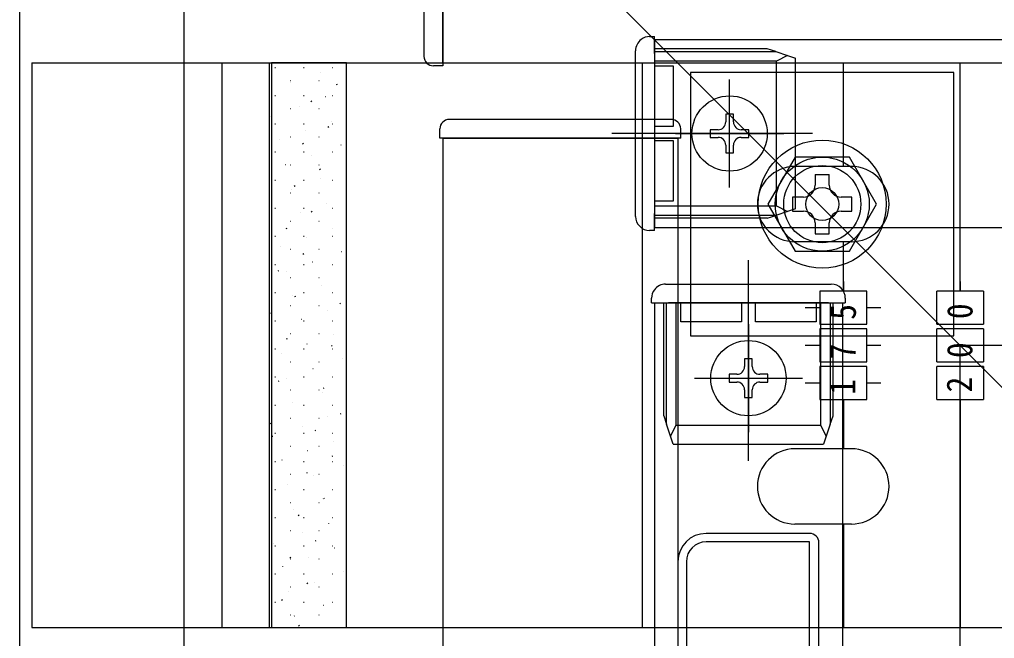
# Model space of a CAD drawing. Units: millimetres, scale not verified. Extents: x -876 to 875, y -1310 to 1303.
# Drawn here: x -316.2 to -212.6, y -336.2 to -270.4 of the extents above; entities that cross this region are included whole.
import ezdxf
from ezdxf.enums import TextEntityAlignment as Align

# ---------------------------------------------------------------- set-up
doc = ezdxf.new("R2010")
doc.units = ezdxf.units.MM
doc.header["$LTSCALE"] = 6
for name, color, linetype in [('0-2_YKK_11', 7, 'Continuous'), ('0-3_YKK_12', 2, 'Continuous'), ('0-4_YKK_13', 4, 'Continuous'), ('0-7_YSS_K', 3, 'Continuous')]:
    doc.layers.add(name, color=color, linetype=linetype)
doc.styles.add('ＭＳ ゴシック', font='')
doc.styles.get('ＭＳ ゴシック').set_extended_font_data('MS Gothic')

msp = doc.modelspace()

# ---------------------------------------------------------------- linework, layer by layer
at = {"layer": '0-2_YKK_11'}
for p, q in [((-232.228, -324.997), (-243.228, -324.997)), ((-231.228, -383.997), (-231.228, -325.997)), ((-246.228, -327.997), (-246.228, -381.997)), ((-245.328, -327.996), (-245.328, -381.997))]:
    msp.add_line(p, q, dxfattribs=at)
msp.add_lwpolyline([(-232.228, -351.303), (-232.228, -325.896), (-243.228, -325.896)], dxfattribs=at)
for centre, radius, start, end in [((-243.228, -327.997), 3, 90.00001, 179.99999), ((-232.228, -325.997), 1, 0.00001, 89.99999), ((-243.228, -327.996), 2.1, 90.00001, 179.99999)]:
    msp.add_arc(centre, radius, start, end, dxfattribs=at)
at = {"layer": '0-3_YKK_12'}
for p, q in [((-316.228, -204.997), (-316.228, -1009.997)), ((-316.228, -204.997), (-116.228, -404.997)), ((-271.228, -274.997), (-271.228, -249.997)), ((-248.728, -272.497), (11.272, -272.497)), ((-271.228, -282.997), (-246.228, -282.997)), ((-271.228, -282.997), (-271.228, -989.997)), ((-246.228, -282.997), (-246.228, -989.997)), ((-248.728, -300.497), (-248.728, -532.497)), ((-228.728, -300.497), (-228.728, -352.496))]:
    msp.add_line(p, q, dxfattribs=at)
for points in [[(-271.228, -274.997), (678.772, -274.997), (678.772, -249.997)], [(-248.728, -272.497), (-248.728, -274.997), (-248.728, -292.497), (-168.728, -292.497)], [(-248.728, -300.497), (-246.228, -300.497), (-228.728, -300.497)]]:
    msp.add_lwpolyline(points, dxfattribs=at)
at = {"layer": '0-4_YKK_13'}
for p, q in [((-273.228, -250.697), (-273.228, -274.297)), ((-249.228, -272.197), (-248.728, -272.197)), ((-236.728, -273.497), (-248.728, -273.497)), ((-235.828, -273.797), (-236.728, -273.497)), ((-250.728, -273.997), (-250.728, -273.697)), ((-234.568, -274.217), (-235.728, -274.797)), ((-233.728, -290.497), (-233.728, -274.497)), ((-314.928, -274.997), (-173.928, -274.997)), ((-294.728, -274.997), (-294.728, -334.997)), ((-289.693, -274.997), (-289.693, -334.997)), ((-289.412, -334.997), (-289.412, -274.997)), ((-289.018, -275.512), (-289.068, -275.512)), ((-285.978, -275.512), (-286.028, -275.512)), ((-282.938, -275.512), (-282.988, -275.512)), ((-281.525, -275.008), (-281.534, -275.011)), ((-250.028, -274.997), (-250.028, -334.997)), ((-235.728, -274.797), (-248.728, -274.797)), ((-248.728, -275.297), (-246.728, -275.297)), ((-246.728, -275.297), (-246.728, -281.747)), ((-235.728, -290.197), (-235.728, -274.797)), ((-228.628, -285.997), (-228.628, -274.997)), ((-216.228, -299.247), (-216.228, -274.997)), ((-284.268, -275.979), (-284.277, -275.982)), ((-240.728, -288.247), (-240.728, -276.747)), ((-287.403, -276.887), (-287.453, -276.887)), ((-287.388, -277.084), (-287.397, -277.087)), ((-284.363, -276.887), (-284.413, -276.887)), ((-282.468, -277.283), (-282.551, -277.338)), ((-289.018, -278.502), (-289.068, -278.502)), ((-285.978, -278.502), (-286.028, -278.502)), ((-283.669, -278.608), (-283.678, -278.611)), ((-282.938, -278.502), (-282.988, -278.502)), ((-287.403, -279.877), (-287.453, -279.877)), ((-286.412, -279.579), (-286.422, -279.582)), ((-285.157, -279.063), (-285.241, -279.118)), ((-284.363, -279.877), (-284.413, -279.877)), ((-240.728, -285.197), (-240.728, -279.797)), ((-289.532, -280.684), (-289.542, -280.687)), ((-289.018, -281.492), (-289.068, -281.492)), ((-285.978, -281.492), (-286.028, -281.492)), ((-283.352, -281.786), (-283.436, -281.842)), ((-283.023, -281.22), (-283.032, -281.223)), ((-282.938, -281.492), (-282.988, -281.492)), ((-246.928, -280.997), (-270.528, -280.997)), ((-246.728, -281.747), (-248.728, -281.747)), ((-287.403, -282.867), (-287.453, -282.867)), ((-285.813, -282.208), (-285.823, -282.211)), ((-284.363, -282.867), (-284.413, -282.867)), ((-231.931, -282.497), (-253.257, -282.497)), ((-246.478, -282.497), (-234.978, -282.497)), ((-245.928, -282.997), (-245.928, -281.997)), ((-241.958, -282.087), (-242.778, -282.087)), ((-239.498, -282.907), (-238.678, -282.907)), ((-288.556, -283.179), (-288.566, -283.183)), ((-286.042, -283.566), (-286.125, -283.622)), ((-282.047, -283.715), (-282.056, -283.719)), ((-248.728, -283.247), (-246.728, -283.247)), ((-246.728, -283.247), (-246.728, -289.697)), ((-289.018, -284.482), (-289.068, -284.482)), ((-285.978, -284.482), (-286.028, -284.482)), ((-285.167, -284.82), (-285.177, -284.824)), ((-282.938, -284.482), (-282.988, -284.482)), ((-287.957, -285.808), (-287.967, -285.812)), ((-287.403, -285.857), (-287.453, -285.857)), ((-284.363, -285.857), (-284.413, -285.857)), ((-227.778, -285.997), (-233.778, -285.997)), ((-284.237, -286.29), (-284.32, -286.345)), ((-281.448, -286.344), (-281.458, -286.348)), ((-231.628, -286.847), (-231.628, -287.997)), ((-231.628, -286.847), (-230.128, -286.847)), ((-230.128, -287.997), (-230.128, -286.847)), ((-289.018, -287.472), (-289.068, -287.472)), ((-286.926, -288.07), (-287.01, -288.125)), ((-285.978, -287.472), (-286.028, -287.472)), ((-284.191, -287.316), (-284.201, -287.319)), ((-282.938, -287.472), (-282.988, -287.472)), ((-287.403, -288.847), (-287.453, -288.847)), ((-287.311, -288.42), (-287.321, -288.424)), ((-284.363, -288.847), (-284.413, -288.847)), ((-283.592, -289.944), (-283.602, -289.948)), ((-246.728, -289.697), (-248.728, -289.697)), ((-248.728, -290.197), (-235.728, -290.197)), ((-235.728, -290.197), (-234.568, -290.777)), ((-234.028, -289.247), (-234.028, -290.747)), ((-232.878, -289.247), (-234.028, -289.247)), ((-227.728, -289.247), (-228.878, -289.247)), ((-227.728, -290.747), (-227.728, -289.247)), ((-289.018, -290.462), (-289.068, -290.462)), ((-286.335, -290.916), (-286.345, -290.919)), ((-285.978, -290.462), (-286.028, -290.462)), ((-285.121, -290.793), (-285.205, -290.848)), ((-282.938, -290.462), (-282.988, -290.462)), ((-250.728, -291.297), (-250.728, -290.997)), ((-248.728, -292.497), (-248.728, -290.997)), ((-236.728, -291.497), (-235.828, -291.197)), ((-233.728, -290.497), (-234.568, -290.777)), ((-234.028, -290.747), (-232.878, -290.747)), ((-228.878, -290.747), (-227.728, -290.747)), ((-289.456, -292.021), (-289.465, -292.024)), ((-287.403, -291.837), (-287.453, -291.837)), ((-284.363, -291.837), (-284.413, -291.837)), ((-236.728, -291.497), (-248.728, -291.497)), ((-231.628, -291.997), (-231.628, -293.147)), ((-287.811, -292.573), (-287.894, -292.628)), ((-282.946, -292.557), (-282.956, -292.56)), ((-248.728, -292.797), (-249.228, -292.797)), ((-248.728, -292.797), (-248.728, -292.497)), ((-289.018, -293.452), (-289.068, -293.452)), ((-285.978, -293.452), (-286.028, -293.452)), ((-285.737, -293.545), (-285.746, -293.548)), ((-282.938, -293.452), (-282.988, -293.452)), ((-227.778, -293.997), (-233.778, -293.997)), ((-228.628, -299.247), (-228.628, -293.997)), ((-288.48, -294.516), (-288.489, -294.519)), ((-287.403, -294.827), (-287.453, -294.827)), ((-286.006, -295.296), (-286.089, -295.351)), ((-284.363, -294.827), (-284.413, -294.827)), ((-281.97, -295.052), (-281.98, -295.055)), ((-289.018, -296.442), (-289.068, -296.442)), ((-285.978, -296.442), (-286.028, -296.442)), ((-285.091, -296.157), (-285.1, -296.16)), ((-282.938, -296.442), (-282.988, -296.442)), ((-238.728, -317.293), (-238.728, -295.968)), ((-288.695, -297.076), (-288.778, -297.131)), ((-287.881, -297.145), (-287.89, -297.148)), ((-287.403, -297.817), (-287.453, -297.817)), ((-284.363, -297.817), (-284.413, -297.817)), ((-247.528, -298.497), (-247.228, -298.497)), ((-230.228, -298.497), (-229.928, -298.497)), ((-228.628, -298.212), (-228.628, -299.247)), ((-216.228, -298.212), (-216.228, -299.247)), ((-289.018, -299.432), (-289.068, -299.432)), ((-285.978, -299.432), (-286.028, -299.432)), ((-284.115, -298.652), (-284.124, -298.656)), ((-282.938, -299.432), (-282.988, -299.432)), ((-218.678, -302.747), (-218.678, -299.247)), ((-213.728, -299.247), (-218.678, -299.247)), ((-213.728, -299.247), (-213.728, -302.747)), ((-287.235, -299.757), (-287.244, -299.76)), ((-286.89, -299.799), (-286.974, -299.854)), ((-282.088, -300.538), (-282.171, -300.593)), ((-249.028, -300.497), (-249.028, -299.997)), ((-249.028, -300.497), (-248.728, -300.497)), ((-248.728, -300.497), (-247.228, -300.497)), ((-247.728, -312.497), (-247.728, -300.497)), ((-246.428, -300.497), (-246.428, -313.497)), ((-245.928, -302.497), (-245.928, -300.497)), ((-239.478, -300.497), (-239.478, -302.497)), ((-237.978, -302.497), (-237.978, -300.497)), ((-231.528, -300.497), (-231.528, -302.497)), ((-231.028, -313.497), (-231.028, -300.497)), ((-230.228, -300.497), (-228.428, -300.497)), ((-229.728, -312.497), (-229.728, -300.497)), ((-228.428, -299.997), (-228.428, -300.497)), ((-289.58, -301.579), (-289.663, -301.634)), ((-287.403, -300.807), (-287.453, -300.807)), ((-284.363, -300.807), (-284.413, -300.807)), ((-283.516, -301.281), (-283.525, -301.284)), ((-232.688, -300.997), (-231.128, -300.997)), ((-226.128, -300.997), (-224.653, -300.997)), ((-289.018, -302.422), (-289.068, -302.422)), ((-286.259, -302.252), (-286.268, -302.256)), ((-285.978, -302.422), (-286.028, -302.422)), ((-282.938, -302.422), (-282.988, -302.422)), ((-239.478, -302.497), (-245.928, -302.497)), ((-231.528, -302.497), (-237.978, -302.497)), ((-289.379, -303.357), (-289.388, -303.361)), ((-238.728, -302.747), (-238.728, -314.247)), ((-218.678, -302.747), (-213.728, -302.747)), ((-218.678, -306.747), (-218.678, -303.247)), ((-213.728, -303.247), (-218.678, -303.247)), ((-213.728, -303.247), (-213.728, -306.747)), ((-287.775, -304.302), (-287.858, -304.358)), ((-287.403, -303.797), (-287.453, -303.797)), ((-284.363, -303.797), (-284.413, -303.797)), ((-282.87, -303.893), (-282.879, -303.897)), ((-289.018, -305.412), (-289.068, -305.412)), ((-285.978, -305.412), (-286.028, -305.412)), ((-285.66, -304.881), (-285.669, -304.885)), ((-282.972, -305.041), (-283.055, -305.097)), ((-282.938, -305.412), (-282.988, -305.412)), ((-232.688, -304.997), (-231.128, -304.997)), ((-226.128, -304.997), (-224.653, -304.997)), ((-288.403, -305.853), (-288.412, -305.856)), ((-287.403, -306.787), (-287.453, -306.787)), ((-284.363, -306.787), (-284.413, -306.787)), ((-281.894, -306.389), (-281.903, -306.392)), ((-238.318, -307.267), (-238.318, -306.447)), ((-218.678, -306.747), (-213.728, -306.747)), ((-285.014, -307.494), (-285.023, -307.497)), ((-218.678, -310.747), (-218.678, -307.247)), ((-213.728, -307.247), (-218.678, -307.247)), ((-213.728, -307.247), (-213.728, -310.747)), ((-289.018, -308.402), (-289.068, -308.402)), ((-288.659, -308.806), (-288.743, -308.861)), ((-287.804, -308.482), (-287.814, -308.485)), ((-285.978, -308.402), (-286.028, -308.402)), ((-282.938, -308.402), (-282.988, -308.402)), ((-244.478, -308.497), (-232.978, -308.497)), ((-241.428, -308.497), (-236.028, -308.497)), ((-287.403, -309.777), (-287.453, -309.777)), ((-284.363, -309.777), (-284.413, -309.777)), ((-283.856, -309.545), (-283.94, -309.6)), ((-239.138, -309.727), (-239.138, -310.547)), ((-232.688, -308.997), (-231.128, -308.997)), ((-226.128, -308.997), (-224.653, -308.997)), ((-284.038, -309.989), (-284.047, -309.992)), ((-228.628, -310.747), (-228.628, -312.747)), ((-228.628, -310.747), (-228.628, -311.917)), ((-228.628, -310.747), (-228.628, -315.997)), ((-218.678, -310.747), (-213.728, -310.747)), ((-216.228, -312.747), (-216.228, -310.747)), ((-216.228, -310.747), (-216.228, -311.917)), ((-216.228, -310.747), (-216.228, -334.997)), ((-289.018, -311.392), (-289.068, -311.392)), ((-287.158, -311.094), (-287.168, -311.097)), ((-285.978, -311.392), (-286.028, -311.392)), ((-282.938, -311.392), (-282.988, -311.392)), ((-287.403, -312.767), (-287.453, -312.767)), ((-284.363, -312.767), (-284.413, -312.767)), ((-283.439, -312.618), (-283.448, -312.621)), ((-282.052, -312.268), (-282.135, -312.323)), ((-247.728, -312.497), (-247.428, -313.397)), ((-230.028, -313.397), (-229.728, -312.497)), ((-289.544, -313.309), (-289.627, -313.364)), ((-286.182, -313.589), (-286.192, -313.592)), ((-284.741, -314.048), (-284.824, -314.103)), ((-246.428, -313.497), (-247.008, -314.657)), ((-246.428, -313.497), (-231.028, -313.497)), ((-230.448, -314.657), (-231.028, -313.497)), ((-289.302, -314.694), (-289.312, -314.697)), ((-289.018, -314.382), (-289.068, -314.382)), ((-285.978, -314.382), (-286.028, -314.382)), ((-282.938, -314.382), (-282.988, -314.382)), ((-246.728, -315.497), (-247.008, -314.657)), ((-287.403, -315.757), (-287.453, -315.757)), ((-284.363, -315.757), (-284.413, -315.757)), ((-282.793, -315.23), (-282.802, -315.233)), ((-246.728, -315.497), (-230.728, -315.497)), ((-227.778, -315.997), (-233.778, -315.997)), ((-288.326, -317.189), (-288.336, -317.193)), ((-285.583, -316.218), (-285.593, -316.221)), ((-282.936, -316.771), (-283.019, -316.826)), ((-289.018, -317.372), (-289.068, -317.372)), ((-285.978, -317.372), (-286.028, -317.372)), ((-282.938, -317.372), (-282.988, -317.372)), ((-281.817, -317.725), (-281.827, -317.729)), ((-287.403, -318.747), (-287.453, -318.747)), ((-285.625, -318.551), (-285.709, -318.606)), ((-284.937, -318.83), (-284.947, -318.834)), ((-284.363, -318.747), (-284.413, -318.747)), ((-287.727, -319.818), (-287.737, -319.822)), ((-289.018, -320.362), (-289.068, -320.362)), ((-285.978, -320.362), (-286.028, -320.362)), ((-283.961, -321.326), (-283.971, -321.329)), ((-283.82, -321.274), (-283.904, -321.329)), ((-282.938, -320.362), (-282.988, -320.362)), ((-287.403, -321.737), (-287.453, -321.737)), ((-284.363, -321.737), (-284.413, -321.737)), ((-289.018, -323.352), (-289.068, -323.352)), ((-287.081, -322.43), (-287.091, -322.434)), ((-286.51, -323.054), (-286.593, -323.109)), ((-285.978, -323.352), (-286.028, -323.352)), ((-282.938, -323.352), (-282.988, -323.352)), ((-283.362, -323.954), (-283.372, -323.958)), ((-227.778, -323.997), (-233.778, -323.997)), ((-228.628, -323.997), (-228.628, -334.997)), ((-287.403, -324.727), (-287.453, -324.727)), ((-286.105, -324.926), (-286.115, -324.929)), ((-284.363, -324.727), (-284.413, -324.727)), ((-289.226, -326.031), (-289.235, -326.034)), ((-289.018, -326.342), (-289.068, -326.342)), ((-285.978, -326.342), (-286.028, -326.342)), ((-284.705, -325.777), (-284.788, -325.833)), ((-282.938, -326.342), (-282.988, -326.342)), ((-287.394, -327.557), (-287.478, -327.613)), ((-285.507, -327.555), (-285.516, -327.558)), ((-282.716, -326.567), (-282.726, -326.57)), ((-288.25, -328.526), (-288.259, -328.529)), ((-287.403, -327.717), (-287.453, -327.717)), ((-284.363, -327.717), (-284.413, -327.717)), ((-289.018, -329.332), (-289.068, -329.332)), ((-285.978, -329.332), (-286.028, -329.332)), ((-282.938, -329.332), (-282.988, -329.332)), ((-281.74, -329.062), (-281.75, -329.065)), ((-285.589, -330.281), (-285.673, -330.336)), ((-284.861, -330.167), (-284.87, -330.17)), ((-287.651, -331.155), (-287.66, -331.158)), ((-287.403, -330.707), (-287.453, -330.707)), ((-284.363, -330.707), (-284.413, -330.707)), ((-289.018, -332.322), (-289.068, -332.322)), ((-288.279, -332.061), (-288.362, -332.116)), ((-285.978, -332.322), (-286.028, -332.322)), ((-283.885, -332.662), (-283.894, -332.666)), ((-282.938, -332.322), (-282.988, -332.322)), ((-287.403, -333.697), (-287.453, -333.697)), ((-287.005, -333.767), (-287.014, -333.77)), ((-284.363, -333.697), (-284.413, -333.697)), ((-286.474, -334.784), (-286.557, -334.839))]:
    msp.add_line(p, q, dxfattribs=at)
for points in [[(-271.228, -249.697), (-271.228, -275.297), (-272.228, -275.297)], [(-248.728, -273.997), (-248.728, -272.497), (-248.728, -272.197)], [(-250.728, -290.997), (-250.728, -280.997), (-250.728, -274.997), (-250.728, -273.997)], [(-248.728, -273.797), (-235.828, -273.797), (-234.568, -274.217), (-233.728, -274.497)], [(-248.728, -273.997), (-248.728, -274.997), (-248.728, -280.997), (-248.728, -290.997)], [(-314.928, -274.997), (-314.928, -334.997), (-173.928, -334.997), (-173.928, -274.997)], [(-289.693, -334.997), (-281.447, -334.997), (-281.447, -274.997), (-289.447, -274.997)], [(-240.318, -281.267), (-240.318, -280.447), (-241.138, -280.447), (-241.138, -281.267)], [(-245.928, -282.997), (-271.528, -282.997), (-271.528, -281.997)], [(-242.778, -282.087), (-242.778, -282.907), (-241.958, -282.907)], [(-238.678, -282.907), (-238.678, -282.087), (-239.498, -282.087)], [(-241.138, -283.727), (-241.138, -284.547), (-240.318, -284.547), (-240.318, -283.727)], [(-234.568, -290.777), (-235.828, -291.197), (-248.728, -291.197)], [(-231.628, -293.147), (-230.128, -293.147), (-230.128, -291.997)], [(-247.228, -298.497), (-246.228, -298.497), (-230.228, -298.497)], [(-247.008, -314.657), (-247.428, -313.397), (-247.428, -300.497)], [(-230.228, -300.497), (-246.228, -300.497), (-247.228, -300.497)], [(-230.028, -300.497), (-230.028, -313.397), (-230.448, -314.657), (-230.728, -315.497)], [(-238.318, -306.447), (-239.138, -306.447), (-239.138, -307.267)], [(-239.958, -308.087), (-240.778, -308.087), (-240.778, -308.907), (-239.958, -308.907)], [(-237.498, -308.907), (-236.678, -308.907), (-236.678, -308.087), (-237.498, -308.087)], [(-239.138, -310.547), (-238.318, -310.547), (-238.318, -309.727)]]:
    msp.add_lwpolyline(points, dxfattribs=at)
for points in [[(-244.878, -303.997), (-216.878, -303.997), (-216.878, -275.997), (-244.878, -275.997)], [(-233.765, -284.997), (-236.652, -289.997), (-233.765, -294.997), (-227.991, -294.997), (-225.105, -289.997), (-227.991, -284.997)], [(-226.128, -302.747), (-226.128, -299.247), (-231.128, -299.247), (-231.128, -302.747)], [(-226.128, -306.747), (-226.128, -303.247), (-231.128, -303.247), (-231.128, -306.747)], [(-226.128, -310.747), (-226.128, -307.247), (-231.128, -307.247), (-231.128, -310.747)]]:
    msp.add_lwpolyline(points, close=True, dxfattribs=at)
for centre, radius in [((-240.728, -282.497), 4), ((-230.878, -289.997), 6.8), ((-230.878, -289.997), 5), ((-230.878, -289.997), 4.1), ((-230.878, -289.997), 1.75), ((-238.728, -308.497), 4)]:
    msp.add_circle(centre, radius, dxfattribs=at)
for centre, radius, start, end in [((-249.228, -273.697), 1.5, 126.8699, 180), ((-249.228, -273.697), 1.5, 90, 126.8699), ((-272.228, -274.297), 1, 180, 270), ((-270.528, -281.997), 1, 90, 180), ((-246.928, -281.997), 1, 0, 90), ((-241.958, -281.267), 0.82, 270, 0), ((-239.498, -281.267), 0.82, 180, 270), ((-241.958, -283.727), 0.82, 0, 90), ((-239.498, -283.727), 0.82, 90, 180), ((-233.778, -289.997), 4, 90, 270), ((-227.778, -289.997), 4, 270, 90), ((-232.878, -287.997), 1.25, 270, 0), ((-228.878, -287.997), 1.25, 180, 270), ((-232.878, -291.997), 1.25, 0, 90), ((-228.878, -291.997), 1.25, 90, 180), ((-249.228, -291.297), 1.5, 180, 270), ((-247.528, -299.997), 1.5, 90, 143.1301), ((-229.928, -299.997), 1.5, 0, 90), ((-247.528, -299.997), 1.5, 143.1301, 180), ((-239.958, -307.267), 0.82, 270, 0), ((-237.498, -307.267), 0.82, 180, 270), ((-239.958, -309.727), 0.82, 0, 90), ((-237.498, -309.727), 0.82, 90, 180), ((-233.778, -319.997), 4, 90, 270), ((-227.778, -319.997), 4, 270, 90)]:
    msp.add_arc(centre, radius, start, end, dxfattribs=at)
at = {"layer": '0-7_YSS_K'}
for p, q in [((-298.728, -1024.997), (-298.728, -222.497)), ((-216.228, -1157.997), (-216.228, -304.997)), ((-216.228, -304.997), (808, -304.997))]:
    msp.add_line(p, q, dxfattribs=at)

# ---------------------------------------------------------------- texts
at = {"layer": '0-4_YKK_13', "style": 'ＭＳ ゴシック', "width": 0.9}
for s, p in [('5', (-226.488, -302.289)), ('0', (-214.088, -302.214)), ('7', (-226.507, -306.501)), ('0', (-214.107, -306.351)), ('1', (-226.546, -310.265)), ('2', (-214.146, -310.002))]:
    msp.add_text(s, height=2.711, rotation=90, dxfattribs=at).set_placement(p, align=Align.BOTTOM_LEFT)

doc.saveas('drawing.dxf')
